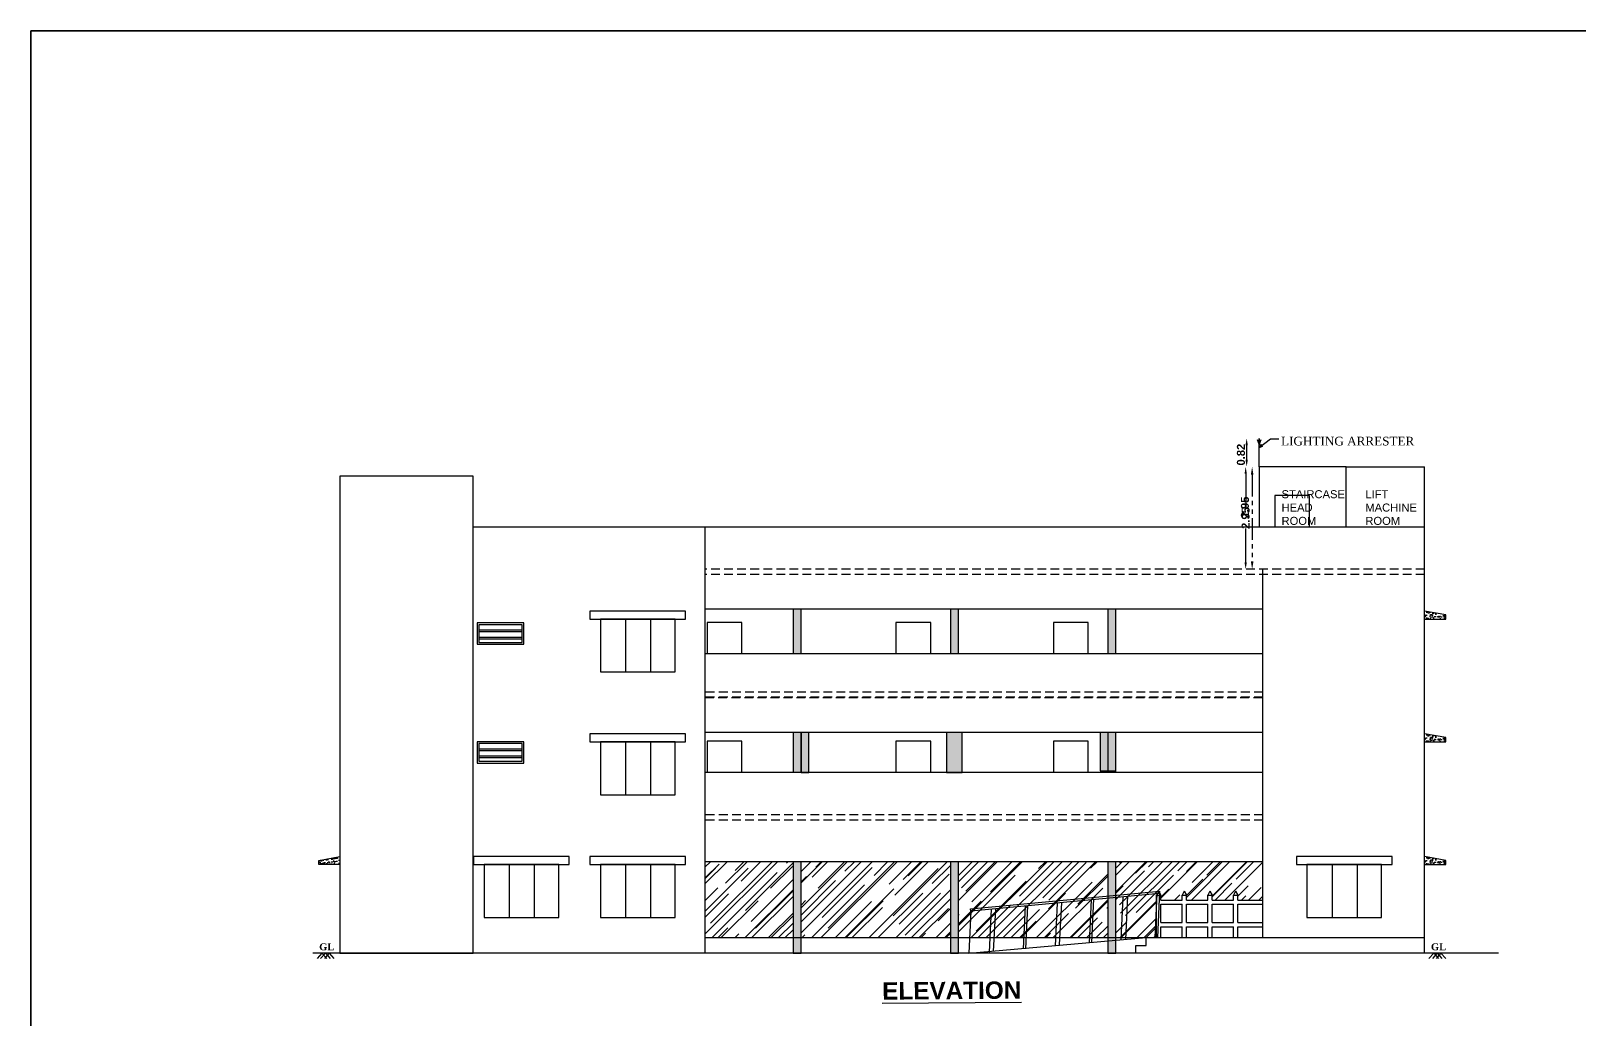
# Model space of a CAD drawing. Header units: metres. Extents: x 515 to 706, y -4 to 163.
# Drawn here: x 515.26 to 559.74, y 122.33 to 150.75 of the extents above; entities that cross this region are included whole.
import ezdxf

# ---------------------------------------------------------------- set-up
doc = ezdxf.new("R2010")
doc.units = ezdxf.units.M
doc.header["$MEASUREMENT"] = 0
doc.linetypes.add('DASHED2', pattern=[0.375, 0.25, -0.125])
doc.linetypes.add('PHANTOM2', pattern=[1.25, 0.625, -0.125, 0.125, -0.125, 0.125, -0.125])
doc.layers.add('BLK_1_STAIR_HEADROOM', color=7, linetype='Continuous', lineweight=30)
doc.styles.add('ARIAL', font='arialbd.ttf', dxfattribs={"height": 0.23})
doc.styles.add('PDF Swiss721BT-RomanCondensed', font='arial.ttf')
doc.styles.add('working', font='arialbd.ttf', dxfattribs={"height": 0.23})
doc.dimstyles.new('new model', dxfattribs={"dimtxt": 0.23, "dimasz": 0.2, "dimexe": 0.1, "dimexo": 0.1, "dimgap": 0, "dimtad": 0, "dimzin": 1, "dimdsep": 46, "dimtxsty": 'working', "dimcen": 0.09, "dimse1": 1, "dimse2": 1, "dimclrd": 256, "dimclrt": 256, "dimadec": 1, "dimazin": 0, "dimtfac": 1, "dimtofl": 0, "dimtmove": 0, "dimatfit": 3, "dimfxl": 0, "dimtolj": 1, "dimtzin": 0, "dimlwd": -1, "dimlwe": -1, "dimarcsym": 0})
doc.dimstyles.new('OPEN SPACE', dxfattribs={"dimtxt": 0.23, "dimasz": 0.23, "dimexe": 0.1875, "dimexo": 0.0625, "dimgap": 0.09, "dimtad": 3, "dimzin": 0, "dimdsep": 46, "dimtxsty": 'ARIAL', "dimcen": 0.09, "dimse1": 1, "dimse2": 1, "dimclrd": 256, "dimclre": 256, "dimadec": 0, "dimazin": 0, "dimtfac": 0.5, "dimtix": 1, "dimtmove": 0, "dimatfit": 3, "dimfxl": 0, "dimtolj": 1, "dimtzin": 0, "dimarcsym": 0})

# ---------------------------------------------------------------- blocks, each defined once
blk = doc.blocks.new('*D40')
at = {"layer": 'BLK_1_STAIR_HEADROOM', "color": 1, "linetype": 'PHANTOM2', "lineweight": -2}
blk.add_line((550.349, 137.986), (550.349, 135.496), dxfattribs=at)
at = {"layer": 'BLK_1_STAIR_HEADROOM', "color": 1, "lineweight": 40}
for points in [[(550.311, 137.986), (550.387, 137.986), (550.349, 138.216)], [(550.311, 135.496), (550.387, 135.496), (550.349, 135.266)]]:
    blk.add_solid(points, dxfattribs=at)
at = {"layer": 'Defpoints', "color": 0, "lineweight": 40}
for p in [(550.653, 138.216), (550.349, 135.266), (550.653, 135.266)]:
    blk.add_point(p, dxfattribs=at)
at = {"layer": 'BLK_1_STAIR_HEADROOM', "color": 1, "lineweight": 30, "insert": (550.142, 137.045), "char_height": 0.23, "attachment_point": 5, "rotation": 90, "style": 'ARIAL'}
blk.add_mtext('\\A1;2.95', dxfattribs=at)
blk = doc.blocks.new('*D795')
blk.add_line((550.191, 138.832), (550.191, 138.416))
at = {"lineweight": 40}
for points in [[(550.158, 138.832), (550.224, 138.832), (550.191, 139.032)], [(550.158, 138.416), (550.224, 138.416), (550.191, 138.216)]]:
    blk.add_solid(points, dxfattribs=at)
at = {"layer": 'Defpoints', "color": 0, "lineweight": 40}
for p in [(550.55, 139.032), (550.191, 138.216), (550.55, 138.216)]:
    blk.add_point(p, dxfattribs=at)
at = {"lineweight": 30, "insert": (550.027, 138.564), "char_height": 0.23, "attachment_point": 5, "rotation": 90, "style": 'working'}
blk.add_mtext('\\A1;0.82', dxfattribs=at)
blk = doc.blocks.new('*D695')
for p, q in [((550.163, 138.016), (550.163, 137.045)), ((550.163, 135.466), (550.163, 136.437))]:
    blk.add_line(p, q)
at = {"lineweight": 40}
for points in [[(550.13, 138.016), (550.196, 138.016), (550.163, 138.216)], [(550.13, 135.466), (550.196, 135.466), (550.163, 135.266)]]:
    blk.add_solid(points, dxfattribs=at)
at = {"layer": 'Defpoints', "color": 0, "lineweight": 40}
for p in [(553.054, 138.216), (550.163, 135.266), (553.054, 135.266)]:
    blk.add_point(p, dxfattribs=at)
at = {"lineweight": 30, "insert": (550.163, 136.741), "char_height": 0.23, "attachment_point": 5, "rotation": 90, "style": 'working'}
blk.add_mtext('\\A1;2.95', dxfattribs=at)

msp = doc.modelspace()

# ---------------------------------------------------------------- hatches: boundary and pattern name
at = {"lineweight": 30}
h = msp.add_hatch(color=256, dxfattribs=at)
h.dxf.hatch_style = 1
h.paths.add_polyline_path([(537.38655, 131.58569), (537.15655, 131.58569), (537.15655, 131.5807), (537.38655, 131.5807)])
h.paths.add_polyline_path([(537.38655, 134.11569), (537.15655, 134.11569), (537.15655, 132.84326), (537.38655, 132.84326)])
h.paths.add_polyline_path([(537.15655, 129.42569), (537.38655, 129.42569), (537.38655, 130.58569), (537.15655, 130.58569)])
h.paths.add_polyline_path([(537.38655, 126.85569), (537.15655, 126.85569), (537.15655, 124.22569), (537.38655, 124.22569)])
h = msp.add_hatch(color=256, dxfattribs=at)
h.dxf.hatch_style = 1
h.paths.add_polyline_path([(541.90992, 131.58569), (541.67992, 131.58569), (541.67992, 131.5807), (541.90992, 131.5807)])
h.paths.add_polyline_path([(541.90992, 134.11569), (541.67992, 134.11569), (541.67992, 132.84326), (541.90992, 132.84326)])
h.paths.add_polyline_path([(541.90992, 126.85569), (541.67992, 126.85569), (541.67992, 124.22569), (541.90992, 124.22569)])
h = msp.add_hatch(color=256, dxfattribs=at)
h.dxf.hatch_style = 1
h.paths.add_polyline_path([(546.43327, 134.11569), (546.20327, 134.11569), (546.20327, 132.84326), (546.43327, 132.84326)])
h.paths.add_polyline_path([(546.20327, 129.42569), (546.43327, 129.42569), (546.43327, 130.58569), (546.20327, 130.58569)])
h.paths.add_polyline_path([(546.43327, 126.85569), (546.20327, 126.85569), (546.20327, 124.22569), (546.43327, 124.22569)])
h = msp.add_hatch(dxfattribs=at)
h.set_pattern_fill('AR-CONC', color=256, scale=0.001, style=0)
h.set_pattern_definition([(50, (-1073.783, 112.36824), (0.182184669, -0.015939086), [0.01905, -0.20955]), (355, (-1073.783, 112.36824), (-0.035243421, 0.191056845), [0.01524, -0.167640584]), (100.451445, (-1073.76782, 112.36691), (0.146941247, 0.175117752), [0.016190009, -0.178090245]), (46.1842, (-1073.783, 112.41904), (0.27107904, -0.042042328), [0.028575, -0.314325]), (96.635558, (-1073.7604, 112.41554), (0.237404134, 0.247426125), [0.024285023, -0.26713561]), (351.184151, (-1073.783, 112.41904), (0.237404134, 0.247426125), [0.022859967, -0.25145973]), (21, (-1073.7576, 112.40634), (0.151614391, -0.102265198), [0.01905, -0.20955]), (326, (-1073.7576, 112.40634), (0.061802028, 0.184187966), [0.01524, -0.16764]), (71.451445, (-1073.74497, 112.39782), (0.21341642, 0.081922769), [0.016190009, -0.178089938]), (37.5, (-1073.783, 112.36824), (0.0030886033, 0.084555039), [0, -0.165608, 0, -0.17018, 0, -0.168275]), (7.5, (-1073.783, 112.36824), (0.0668196625, 0.100180575), [0, -0.097028, 0, -0.161798, 0, -0.064135]), (327.5, (-1073.83964, 112.36824), (0.1355905952, -0.005728744), [0, -0.0635, 0, -0.19812, 0, -0.26289]), (317.5, (-1073.86504, 112.36824), (0.148129181, 0.025426491), [0, -0.08255, 0, -0.131572, 0, -0.18669])])
h.paths.add_polyline_path([(555.30348, 134.06564), (555.91321, 133.95569), (555.91321, 133.83569), (555.30348, 133.83569)])
h = msp.add_hatch(color=256, dxfattribs=at)
h.dxf.hatch_style = 1
h.paths.add_polyline_path([(537.60688, 130.58569), (537.38655, 130.58569), (537.38655, 129.42569), (537.60688, 129.42569)])
h = msp.add_hatch(color=256, dxfattribs=at)
h.dxf.hatch_style = 1
h.paths.add_polyline_path([(542.02008, 130.58569), (541.56976, 130.58569), (541.56976, 129.42569), (542.02008, 129.42569)])
h = msp.add_hatch(color=256, dxfattribs=at)
h.dxf.hatch_style = 1
h.paths.add_polyline_path([(546.43327, 130.58569), (545.98294, 130.58569), (545.98294, 129.42569), (546.43327, 129.42569)])
h = msp.add_hatch(dxfattribs=at)
h.set_pattern_fill('AR-CONC', color=256, scale=0.001, style=0)
h.set_pattern_definition([(50, (-1073.783, 108.83824), (0.182184669, -0.015939086), [0.01905, -0.20955]), (355, (-1073.783, 108.83824), (-0.035243421, 0.191056845), [0.01524, -0.167640584]), (100.451445, (-1073.76782, 108.83691), (0.146941247, 0.175117752), [0.016190009, -0.178090245]), (46.1842, (-1073.783, 108.88904), (0.27107904, -0.042042328), [0.028575, -0.314325]), (96.635558, (-1073.7604, 108.88554), (0.237404134, 0.247426125), [0.024285023, -0.26713561]), (351.184151, (-1073.783, 108.88904), (0.237404134, 0.247426125), [0.022859967, -0.25145973]), (21, (-1073.7576, 108.87634), (0.151614391, -0.102265198), [0.01905, -0.20955]), (326, (-1073.7576, 108.87634), (0.061802028, 0.184187966), [0.01524, -0.16764]), (71.451445, (-1073.74497, 108.86782), (0.21341642, 0.081922769), [0.016190009, -0.178089938]), (37.5, (-1073.783, 108.83824), (0.0030886033, 0.084555039), [0, -0.165608, 0, -0.17018, 0, -0.168275]), (7.5, (-1073.783, 108.83824), (0.0668196625, 0.100180575), [0, -0.097028, 0, -0.161798, 0, -0.064135]), (327.5, (-1073.83964, 108.83824), (0.1355905952, -0.005728744), [0, -0.0635, 0, -0.19812, 0, -0.26289]), (317.5, (-1073.86504, 108.83824), (0.148129181, 0.025426491), [0, -0.08255, 0, -0.131572, 0, -0.18669])])
h.paths.add_polyline_path([(555.30348, 130.53564), (555.91321, 130.42569), (555.91321, 130.30569), (555.30348, 130.30569)])
h = msp.add_hatch(dxfattribs=at)
h.set_pattern_fill('AR-CONC', color=256, scale=0.001, style=0)
h.set_pattern_definition([(50, (-1059.23173, 105.30824), (0.182184669, -0.015939086), [0.01905, -0.20955]), (355, (-1059.23173, 105.30824), (-0.035243421, 0.191056845), [0.01524, -0.167640584]), (100.451445, (-1059.21654, 105.30691), (0.146941247, 0.175117752), [0.016190009, -0.178090245]), (46.1842, (-1059.23173, 105.35904), (0.27107904, -0.042042328), [0.028575, -0.314325]), (96.635558, (-1059.20914, 105.35554), (0.237404134, 0.247426125), [0.024285023, -0.26713561]), (351.184151, (-1059.23173, 105.35904), (0.237404134, 0.247426125), [0.022859967, -0.25145973]), (21, (-1059.20633, 105.34634), (0.151614391, -0.102265198), [0.01905, -0.20955]), (326, (-1059.20633, 105.34634), (0.061802028, 0.184187966), [0.01524, -0.16764]), (71.451445, (-1059.1937, 105.33782), (0.21341642, 0.081922769), [0.016190009, -0.178089938]), (37.5, (-1059.23173, 105.30824), (0.0030886033, 0.084555039), [0, -0.165608, 0, -0.17018, 0, -0.168275]), (7.5, (-1059.23173, 105.30824), (0.0668196625, 0.100180575), [0, -0.097028, 0, -0.161798, 0, -0.064135]), (327.5, (-1059.28837, 105.30824), (0.1355905952, -0.005728744), [0, -0.0635, 0, -0.19812, 0, -0.26289]), (317.5, (-1059.31377, 105.30824), (0.148129181, 0.025426491), [0, -0.08255, 0, -0.131572, 0, -0.18669])])
h.paths.add_polyline_path([(524.13524, 127.00564), (523.5255, 126.89569), (523.5255, 126.77569), (524.13524, 126.77569)])
at = {"lineweight": 30, "ltscale": 10}
h = msp.add_hatch(dxfattribs=at)
h.set_pattern_fill('AR-RROOF', color=256, scale=0.02, angle=45)
h.set_pattern_definition([(45, (140.8055, -20.32033), (0.4310523, 1.1494728), [7.62, -1.016, 2.54, -0.508]), (45, (141.10365, -19.663), (-0.8369599, 0.1185394), [1.524, -0.16764, 3.048, -0.381]), (45, (140.6798, -19.8354), (1.6272224, 2.10856414), [4.064, -0.7112, 2.032, -0.508])])
h.paths.add_polyline_path([(537.15655, 126.85569), (534.63337, 126.85569), (534.63339, 124.67569), (537.15655, 124.67569)])
h.paths.add_polyline_path([(541.67992, 126.85569), (537.38655, 126.85569), (537.38655, 124.67569), (541.67992, 124.67569)])
h.paths.add_polyline_path([(546.20327, 126.85569), (541.90992, 126.85569), (541.90992, 124.67569), (546.20327, 124.67569)])
h.paths.add_polyline_path([(550.6532, 126.85569), (546.43327, 126.85569), (546.43327, 124.67569), (547.60322, 124.67569), (547.60322, 125.89569), (547.66322, 126.01569), (547.72322, 125.89569), (547.72322, 125.75501), (548.33982, 125.75501), (548.33982, 125.89569), (548.39982, 126.01569), (548.45982, 125.89569), (548.45982, 125.75501), (549.07642, 125.75501), (549.07642, 125.89569), (549.13642, 126.01569), (549.19642, 125.89569), (549.19642, 125.75501), (549.81303, 125.75501), (549.81303, 125.89569), (549.87303, 126.01569), (549.93303, 125.89569), (549.93303, 125.75501), (550.6532, 125.75501)])
at = {"lineweight": 30}
h = msp.add_hatch(dxfattribs=at)
h.set_pattern_fill('AR-CONC', color=256, scale=0.001, style=0)
h.set_pattern_definition([(50, (-1073.783, 105.30824), (0.182184669, -0.015939086), [0.01905, -0.20955]), (355, (-1073.783, 105.30824), (-0.035243421, 0.191056845), [0.01524, -0.167640584]), (100.451445, (-1073.76782, 105.30691), (0.146941247, 0.175117752), [0.016190009, -0.178090245]), (46.1842, (-1073.783, 105.35904), (0.27107904, -0.042042328), [0.028575, -0.314325]), (96.635558, (-1073.7604, 105.35554), (0.237404134, 0.247426125), [0.024285023, -0.26713561]), (351.184151, (-1073.783, 105.35904), (0.237404134, 0.247426125), [0.022859967, -0.25145973]), (21, (-1073.7576, 105.34634), (0.151614391, -0.102265198), [0.01905, -0.20955]), (326, (-1073.7576, 105.34634), (0.061802028, 0.184187966), [0.01524, -0.16764]), (71.451445, (-1073.74497, 105.33782), (0.21341642, 0.081922769), [0.016190009, -0.178089938]), (37.5, (-1073.783, 105.30824), (0.0030886033, 0.084555039), [0, -0.165608, 0, -0.17018, 0, -0.168275]), (7.5, (-1073.783, 105.30824), (0.0668196625, 0.100180575), [0, -0.097028, 0, -0.161798, 0, -0.064135]), (327.5, (-1073.83964, 105.30824), (0.1355905952, -0.005728744), [0, -0.0635, 0, -0.19812, 0, -0.26289]), (317.5, (-1073.86504, 105.30824), (0.148129181, 0.025426491), [0, -0.08255, 0, -0.131572, 0, -0.18669])])
h.paths.add_polyline_path([(555.30348, 127.00564), (555.91321, 126.89569), (555.91321, 126.77569), (555.30348, 126.77569)])

# ---------------------------------------------------------------- linework, layer by layer
at = {"lineweight": 30, "ltscale": 0.25}
for p, q in [((550.49713, 139.0036), (550.54992, 138.84326)), ((550.54992, 138.21569), (550.54992, 139.0325)), ((550.54992, 139.0325), (550.54992, 138.84326)), ((550.54992, 138.77209), (550.87344, 139.02226)), ((550.54992, 138.84326), (550.60841, 138.99782)), ((550.61195, 138.86289), (550.54992, 138.77209)), ((550.54992, 138.77209), (550.65304, 138.80675)), ((550.87344, 139.02226), (551.11877, 139.02226))]:
    msp.add_line(p, q, dxfattribs=at)
at = {"lineweight": 30}
for p, q in [((553.05443, 138.21569), (555.30321, 138.21569)), ((553.05443, 136.48569), (553.05443, 138.21569)), ((555.30321, 124.22569), (555.30321, 138.21569)), ((555.30325, 124.22569), (555.30325, 138.21569)), ((524.1355, 136.52826), (524.13524, 136.52826)), ((527.96882, 136.48569), (555.30325, 136.48569)), ((534.63339, 124.22569), (534.63329, 136.48569)), ((553.05443, 136.48569), (553.05438, 136.48569)), ((524.1355, 135.30826), (524.13524, 135.30826)), ((524.1355, 135.30826), (524.13524, 135.30826)), ((550.6532, 124.67569), (550.6532, 135.26569)), ((550.6532, 134.11569), (534.63331, 134.11569)), ((528.12951, 133.5248), (529.37132, 133.5248)), ((528.12951, 133.4748), (529.37132, 133.4748)), ((532.34008, 133.83588), (532.34008, 132.31588)), ((533.0607, 133.83588), (533.0607, 132.31588)), ((528.12951, 133.31807), (529.37132, 133.31807)), ((528.12951, 133.26807), (529.37132, 133.26807)), ((534.63332, 132.84326), (550.6532, 132.84326)), ((555.30321, 132.84326), (555.30325, 132.84326)), ((555.30321, 131.62326), (555.30325, 131.62326)), ((534.63334, 130.58569), (550.6532, 130.58569)), ((528.12951, 130.10723), (529.37132, 130.10723)), ((528.12951, 130.05723), (529.37132, 130.05723)), ((528.12951, 129.90049), (529.37132, 129.90049)), ((532.34005, 130.30588), (532.34005, 128.78588)), ((533.06067, 130.30588), (533.06067, 128.78588)), ((528.12951, 129.85049), (529.37132, 129.85049)), ((550.6532, 129.42569), (534.63335, 129.42569)), ((524.1355, 128.24826), (524.13524, 128.24826)), ((550.65322, 124.67569), (550.65322, 128.20569)), ((550.65322, 126.85569), (534.63336, 126.85569)), ((528.99782, 126.77569), (528.99782, 125.25569)), ((529.71844, 126.77569), (529.71844, 125.25569)), ((532.34008, 126.77588), (532.34008, 125.25588)), ((533.0607, 126.77588), (533.0607, 125.25588)), ((552.64376, 126.77588), (552.64376, 125.25588)), ((553.36438, 126.77588), (553.36438, 125.25588)), ((542.25493, 125.50341), (547.68898, 126.00685)), ((547.68589, 125.94193), (542.26087, 125.43932)), ((547.66322, 126.01569), (547.60322, 125.89569)), ((547.60322, 124.67569), (547.60322, 125.89569)), ((547.60322, 125.89569), (547.72322, 125.89569)), ((547.66322, 126.01569), (547.72322, 125.89569)), ((547.72322, 125.75501), (547.72322, 125.89569)), ((548.39982, 126.01569), (548.33982, 125.89569)), ((548.33982, 125.75501), (548.33982, 125.89569)), ((548.33982, 125.89569), (548.45982, 125.89569)), ((548.39982, 126.01569), (548.45982, 125.89569)), ((548.45982, 125.75501), (548.45982, 125.89569)), ((549.13642, 126.01569), (549.07642, 125.89569)), ((549.07642, 125.75501), (549.07642, 125.89569)), ((549.07642, 125.89569), (549.19642, 125.89569)), ((549.13642, 126.01569), (549.19642, 125.89569)), ((549.19642, 125.75501), (549.19642, 125.89569)), ((549.87303, 126.01569), (549.81303, 125.89569)), ((549.81303, 125.75501), (549.81303, 125.89569)), ((549.81303, 125.89569), (549.93303, 125.89569)), ((549.87303, 126.01569), (549.93303, 125.89569)), ((549.93303, 125.75501), (549.93303, 125.89569)), ((542.26087, 125.43932), (542.25493, 125.50341)), ((542.84913, 125.49382), (542.79043, 124.26021)), ((542.92116, 124.27233), (542.97985, 125.50593)), ((543.82955, 125.58465), (543.77086, 124.35105)), ((543.89491, 125.59071), (543.83622, 124.3571)), ((547.72322, 125.75501), (548.33982, 125.75501)), ((547.72322, 125.10895), (547.72322, 125.63501)), ((547.72322, 125.63501), (548.33982, 125.63501)), ((548.33982, 125.10895), (548.33982, 125.63501)), ((548.45982, 125.75501), (549.07642, 125.75501)), ((548.45982, 125.10895), (548.45982, 125.63501)), ((548.45982, 125.63501), (549.07642, 125.63501)), ((549.07642, 125.10895), (549.07642, 125.63501)), ((549.19642, 125.75501), (549.81303, 125.75501)), ((549.19642, 125.10895), (549.19642, 125.63501)), ((549.19642, 125.63501), (549.81303, 125.63501)), ((549.81303, 125.10895), (549.81303, 125.63501)), ((549.93303, 125.75501), (550.65322, 125.75501)), ((549.93303, 125.10895), (549.93303, 125.63501)), ((549.93303, 125.63501), (550.65322, 125.63501)), ((542.26087, 125.43932), (542.20313, 124.22569)), ((547.72322, 125.10895), (548.33982, 125.10895)), ((548.45982, 125.10895), (549.07642, 125.10895)), ((549.19642, 125.10895), (549.81303, 125.10895)), ((549.93303, 125.10895), (550.65322, 125.10895)), ((534.63339, 124.67569), (555.30325, 124.67569)), ((542.20313, 124.22569), (547.30313, 124.67569)), ((542.20313, 124.22569), (547.30313, 124.67569)), ((547.72322, 124.67569), (547.72322, 124.98895)), ((547.72322, 124.98895), (548.33982, 124.98895)), ((548.33982, 124.67569), (548.33982, 124.98895)), ((548.45982, 124.67569), (548.45982, 124.98895)), ((548.45982, 124.98895), (549.07642, 124.98895)), ((549.07642, 124.67569), (549.07642, 124.98895)), ((549.19642, 124.67569), (549.19642, 124.98895)), ((549.19642, 124.98895), (549.81303, 124.98895)), ((549.81303, 124.67569), (549.81303, 124.98895)), ((549.93303, 124.67569), (549.93303, 124.98895)), ((549.93303, 124.98895), (550.65322, 124.98895)), ((557.42831, 124.22569), (523.35697, 124.22569)), ((523.62012, 124.22569), (523.48292, 124.07345)), ((523.71792, 124.22569), (523.58072, 124.07345)), ((523.62012, 124.22569), (523.75731, 124.07345)), ((523.82659, 124.22569), (523.68939, 124.07345)), ((523.71792, 124.22569), (523.85511, 124.07345)), ((523.82659, 124.22569), (523.96379, 124.07345)), ((556.29091, 124.22569), (555.30325, 124.22569)), ((555.56639, 124.22569), (555.42919, 124.07345)), ((555.66419, 124.22569), (555.52699, 124.07345)), ((555.56639, 124.22569), (555.70358, 124.07345)), ((555.77286, 124.22569), (555.63567, 124.07345)), ((555.66419, 124.22569), (555.80139, 124.07345)), ((555.77286, 124.22569), (555.91006, 124.07345))]:
    msp.add_line(p, q, dxfattribs=at)
at = {"linetype": 'DASHED2', "lineweight": 30}
for p, q in [((555.30325, 135.26569), (534.6333, 135.26569)), ((555.30325, 135.11569), (534.6333, 135.11569)), ((550.6532, 131.73569), (534.63333, 131.73569)), ((550.6532, 131.58569), (534.63333, 131.58569)), ((534.63333, 131.5807), (550.6532, 131.5807)), ((550.65322, 128.20569), (534.63336, 128.20569)), ((550.65322, 128.05569), (534.63336, 128.05569))]:
    msp.add_line(p, q, dxfattribs=at)
at = {"lineweight": 30}
for points in [[(515.25728, 150.74728), (642.61905, 150.74728), (642.61905, 87.74858), (515.25728, 87.74858)], [(515.25728, -3.67879), (705.58866, -3.67879), (705.58866, 150.74728), (515.25728, 150.74728)], [(524.1355, 124.22569), (527.96882, 124.22569), (527.96882, 137.94827), (524.1355, 137.94827)], [(551.00092, 136.48569), (552.00092, 136.48569), (552.00092, 137.38569), (551.00092, 137.38569)], [(531.31946, 133.83588), (534.06611, 133.83588), (534.06611, 134.06588), (531.31946, 134.06588)], [(528.07951, 133.11313), (529.42132, 133.11313), (529.42132, 133.72313), (528.07951, 133.72313)], [(528.12951, 133.16313), (529.37132, 133.16313), (529.37132, 133.67313), (528.12951, 133.67313)], [(531.61946, 132.31588), (533.76611, 132.31588), (533.76611, 133.83588), (531.61946, 133.83588)], [(531.31943, 130.30588), (534.06608, 130.30588), (534.06608, 130.53588), (531.31943, 130.53588)], [(528.07951, 129.69556), (529.42132, 129.69556), (529.42132, 130.30556), (528.07951, 130.30556)], [(528.12951, 129.74556), (529.37132, 129.74556), (529.37132, 130.25556), (528.12951, 130.25556)], [(531.61943, 128.78588), (533.76608, 128.78588), (533.76608, 130.30588), (531.61943, 130.30588)], [(527.9772, 126.77569), (530.72385, 126.77569), (530.72385, 127.00569), (527.9772, 127.00569)], [(531.31946, 126.77588), (534.06611, 126.77588), (534.06611, 127.00588), (531.31946, 127.00588)], [(551.62314, 126.77588), (554.3698, 126.77588), (554.3698, 127.00588), (551.62314, 127.00588)], [(528.2772, 125.25569), (530.42385, 125.25569), (530.42385, 126.77569), (528.2772, 126.77569)], [(531.61946, 125.25588), (533.76611, 125.25588), (533.76611, 126.77588), (531.61946, 126.77588)], [(551.92314, 125.25588), (554.0698, 125.25588), (554.0698, 126.77588), (551.92314, 126.77588)]]:
    msp.add_lwpolyline(points, close=True, dxfattribs=at)
for points in [[(553.05443, 136.48569), (553.05443, 138.21569), (550.54992, 138.21569), (550.54992, 136.48569)], [(537.15655, 134.11569), (537.15655, 132.84326)], [(537.38655, 132.84326), (537.38655, 134.11569)], [(541.67992, 134.11569), (541.67992, 132.84326)], [(541.90992, 132.84326), (541.90992, 134.11569)], [(546.20327, 134.11569), (546.20327, 132.84326)], [(546.43327, 132.84326), (546.43327, 134.11569)], [(555.30321, 133.83569), (555.91321, 133.83569), (555.91321, 133.95569), (555.30321, 134.06569)], [(535.68689, 132.84326), (535.68689, 133.74126), (534.68689, 133.74126), (534.68689, 132.84326)], [(541.11317, 132.84326), (541.11317, 133.74126), (540.11317, 133.74126), (540.11317, 132.84326)], [(545.6365, 132.84326), (545.6365, 133.74127), (544.6365, 133.74127), (544.6365, 132.84326)], [(537.15655, 130.58569), (537.15655, 129.42569)], [(537.38655, 129.42569), (537.38655, 130.58569)], [(537.38655, 130.58569), (537.38655, 129.42569), (537.60688, 129.42569), (537.60688, 130.58569)], [(541.56976, 130.58569), (541.56976, 129.42569), (542.02008, 129.42569), (542.02008, 130.58569)], [(545.98294, 130.58569), (545.98294, 129.46826), (546.43327, 129.46826), (546.43327, 130.58569)], [(546.20327, 130.58569), (546.20327, 129.42569)], [(546.43327, 129.42569), (546.43327, 130.58569)], [(555.30321, 130.30569), (555.91321, 130.30569), (555.91321, 130.42569), (555.30321, 130.53569)], [(535.68689, 129.42569), (535.68689, 130.32369), (534.68689, 130.32369), (534.68689, 129.42569)], [(541.11317, 129.42569), (541.11317, 130.32369), (540.11317, 130.32369), (540.11317, 129.42569)], [(545.6365, 129.42569), (545.6365, 130.3237), (544.6365, 130.3237), (544.6365, 129.42569)], [(524.1355, 126.77569), (523.5255, 126.77569), (523.5255, 126.89569), (524.1355, 127.00569)], [(537.15655, 126.85569), (537.15655, 124.22569), (537.38655, 124.22569), (537.38655, 126.85569)], [(541.67992, 126.85569), (541.67992, 124.22569), (541.90992, 124.22569), (541.90992, 126.85569)], [(546.20327, 126.85569), (546.20327, 124.22569), (546.43327, 124.22569), (546.43327, 126.85569)], [(555.30321, 126.77569), (555.91321, 126.77569), (555.91321, 126.89569), (555.30321, 127.00569)], [(547.56057, 124.67569), (547.62053, 125.93587)], [(547.68898, 126.00685), (547.62564, 124.67569)], [(544.74461, 125.66943), (544.68592, 124.43582)], [(544.81665, 124.44794), (544.81778, 124.47171), (544.87534, 125.68154)], [(545.72504, 125.76026), (545.66635, 124.52666)], [(545.79162, 125.79192), (545.73171, 124.53271)], [(546.58141, 124.61144), (546.6401, 125.84504)], [(546.7717, 125.87544), (546.71213, 124.62355)], [(547.00313, 124.22569), (547.00313, 124.44569), (547.30313, 124.44569), (547.30313, 124.67569), (547.60322, 124.67569)], [(547.00313, 124.22569), (547.00313, 124.44569), (547.30313, 124.44569), (547.30313, 124.67569), (547.60322, 124.67569)]]:
    msp.add_lwpolyline(points, dxfattribs=at)

# ---------------------------------------------------------------- texts
at = {"lineweight": 30, "ltscale": 0.25, "insert": (553.09371, 139.07821), "char_height": 0.25, "attachment_point": 2}
msp.add_mtext('\\A1;{\\fTimes New Roman|b0|i0|c0|p18;LIGHTING ARRESTER}', dxfattribs=at)
at = {"lineweight": 30, "ltscale": 0.125, "char_height": 0.23, "attachment_point": 1, "style": 'PDF Swiss721BT-RomanCondensed'}
for s, insert in [('STAIRCASE \\PHEAD ROOM', (551.19375, 137.54116)), ('LIFT MACHINE ROOM ', (553.60147, 137.54116))]:
    msp.add_mtext_dynamic_manual_height_columns(s, width=0.23, gutter_width=1.15, heights=[0], dxfattribs=dict(at, insert=insert))
at = {"lineweight": 30, "char_height": 0.2, "attachment_point": 5}
for insert in [(523.75829, 124.40955), (555.70456, 124.40955)]:
    msp.add_mtext('\\A1;{\\fTimes New Roman Baltic|b1|i0|c0|p18;GL}', dxfattribs=dict(at, insert=insert))
at = {"lineweight": 30, "insert": (535.42526, 123.3618), "char_height": 0.5, "attachment_point": 1, "rotation": 0.4, "style": 'ARIAL'}
msp.add_mtext_dynamic_manual_height_columns('{\\W7.3705;\\L   \\W1;ELEVATION }', width=12.4726769, gutter_width=1.5, heights=[0], dxfattribs=at)

# ---------------------------------------------------------------- dimensions: what is measured, and where the dimension line sits
at = {"lineweight": 30}
dim = msp.add_linear_dim(base=(550.19107, 138.21569), p1=(550.54992, 139.0325), p2=(550.54992, 138.21569), angle=90, dimstyle='new model', override={"dimpost": '\\X', "dimtmove": 2}, dxfattribs=at)
dim.commit()
dim.dimension.update_dxf_attribs({"geometry": '*D795', "text_midpoint": (550.02725, 138.56409), "dimtype": 160})
dim = msp.add_linear_dim(base=(550.16314, 135.26569), p1=(553.05443, 138.21569), p2=(553.05443, 135.26569), angle=90, dimstyle='new model', override={"dimpost": '\\X'}, dxfattribs=at)
dim.commit()
dim.dimension.update_dxf_attribs({"geometry": '*D695', "text_midpoint": (550.16314, 136.74069)})
at = {"layer": 'BLK_1_STAIR_HEADROOM', "color": 1, "lineweight": 30}
dim = msp.add_linear_dim(base=(550.34911, 135.26564), p1=(550.65312, 138.21564), p2=(550.65312, 135.26564), angle=90, dimstyle='OPEN SPACE', override={"dimpost": '\\X', "dimclrd": 1, "dimclrt": 1, "dimfxl": 0, "dimarcsym": 2}, dxfattribs=at)
dim.commit()
dim.dimension.update_dxf_attribs({"geometry": '*D40', "text_midpoint": (550.34911, 137.04533), "dimtype": 160})

doc.saveas('drawing.dxf')
